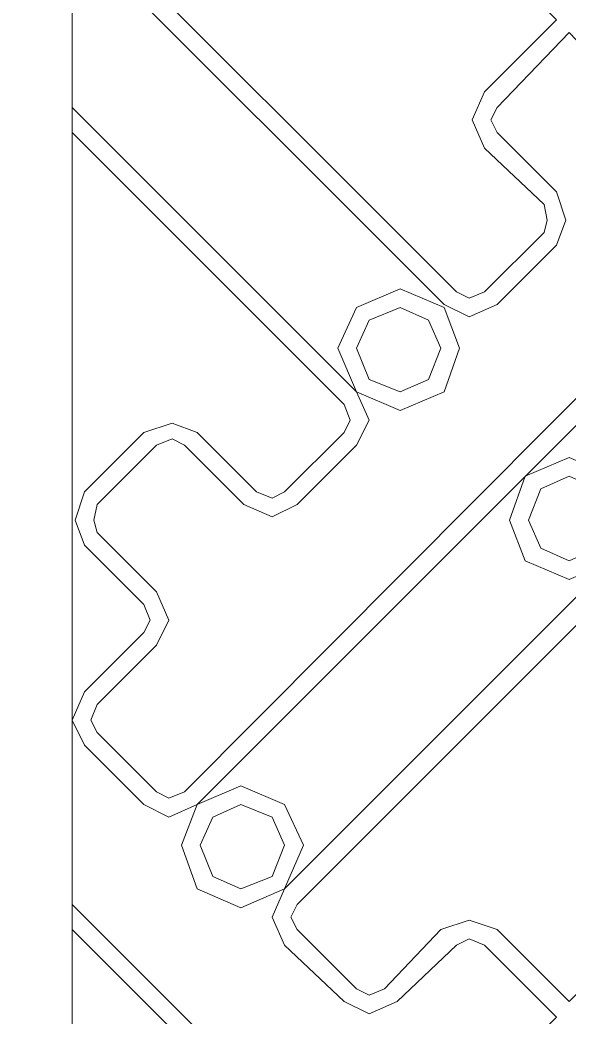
# Model space of a CAD drawing. Header units: centimetres. Extents: x -8.1 to 10.6, y -10.2 to 12.7.
# Drawn here: x 1.46 to 5.41, y 1.23 to 8.4 of the extents above; entities that cross this region are included whole.
import ezdxf

# ---------------------------------------------------------------- set-up
doc = ezdxf.new("R2010")
doc.units = ezdxf.units.CM
doc.header["$MEASUREMENT"] = 0
doc.layers.add('layer 1', color=7, linetype='Continuous')

msp = doc.modelspace()

# ---------------------------------------------------------------- linework, layer by layer
at = {"layer": 'layer 1', "color": 250, "lineweight": 0}
for points, knots in [([(-8.07089, 12.67001), (-8.07089, 12.67001), (10.64402, 12.67001), (10.64402, 12.67001), (10.64402, 12.67001), (10.64402, 12.67001), (10.64402, -10.17863), (10.64402, -10.17863), (10.64402, -10.17863), (10.64402, -10.17863), (-8.07089, -10.17863), (-8.07089, -10.17863), (-8.07089, -10.17863), (-8.07089, -10.17863), (-8.07089, 12.67001), (-8.07089, 12.67001)], [0, 0, 0, 0, 0.25, 0.25, 0.25, 0.25, 0.5, 0.5, 0.5, 0.5, 0.75, 0.75, 0.75, 0.75, 1, 1, 1, 1]), ([(-8.07089, 12.67001), (-8.07089, 12.67001), (10.64402, 12.67001), (10.64402, 12.67001), (10.64402, 12.67001), (10.64402, 12.67001), (10.64402, -10.17863), (10.64402, -10.17863), (10.64402, -10.17863), (10.64402, -10.17863), (-8.07089, -10.17863), (-8.07089, -10.17863), (-8.07089, -10.17863), (-8.07089, -10.17863), (-8.07089, 12.67001), (-8.07089, 12.67001)], [0, 0, 0, 0, 0.25, 0.25, 0.25, 0.25, 0.5, 0.5, 0.5, 0.5, 0.75, 0.75, 0.75, 0.75, 1, 1, 1, 1]), ([(-7.80124, 12.37812), (-7.80124, 12.37812), (10.35185, 12.37812), (10.35185, 12.37812), (10.35185, 12.37812), (10.35185, 12.37812), (10.35185, -9.90898), (10.35185, -9.90898), (10.35185, -9.90898), (10.35185, -9.90898), (-7.80124, -9.90898), (-7.80124, -9.90898), (-7.80124, -9.90898), (-7.80124, -9.90898), (-7.80124, 12.37812), (-7.80124, 12.37812)], [0, 0, 0, 0, 0.25, 0.25, 0.25, 0.25, 0.5, 0.5, 0.5, 0.5, 0.75, 0.75, 0.75, 0.75, 1, 1, 1, 1]), ([(-7.80124, 12.37812), (-7.80124, 12.37812), (10.35185, 12.37812), (10.35185, 12.37812), (10.35185, 12.37812), (10.35185, 12.37812), (10.35185, -9.90898), (10.35185, -9.90898), (10.35185, -9.90898), (10.35185, -9.90898), (-7.80124, -9.90898), (-7.80124, -9.90898), (-7.80124, -9.90898), (-7.80124, -9.90898), (-7.80124, 12.37812), (-7.80124, 12.37812)], [0, 0, 0, 0, 0.25, 0.25, 0.25, 0.25, 0.5, 0.5, 0.5, 0.5, 0.75, 0.75, 0.75, 0.75, 1, 1, 1, 1]), ([(-6.97005, 11.56916), (-6.97005, 11.56916), (9.54318, 11.56916), (9.54318, 11.56916), (9.54318, 11.56916), (9.54318, 11.56916), (9.54318, -9.07779), (9.54318, -9.07779), (9.54318, -9.07779), (9.54318, -9.07779), (-6.97005, -9.07779), (-6.97005, -9.07779), (-6.97005, -9.07779), (-6.97005, -9.07779), (-6.97005, 11.56916), (-6.97005, 11.56916)], [0, 0, 0, 0, 0.25, 0.25, 0.25, 0.25, 0.5, 0.5, 0.5, 0.5, 0.75, 0.75, 0.75, 0.75, 1, 1, 1, 1]), ([(-6.97005, 11.56916), (-6.97005, 11.56916), (9.54318, 11.56916), (9.54318, 11.56916), (9.54318, 11.56916), (9.54318, 11.56916), (9.54318, -9.07779), (9.54318, -9.07779), (9.54318, -9.07779), (9.54318, -9.07779), (-6.97005, -9.07779), (-6.97005, -9.07779), (-6.97005, -9.07779), (-6.97005, -9.07779), (-6.97005, 11.56916), (-6.97005, 11.56916)], [0, 0, 0, 0, 0.25, 0.25, 0.25, 0.25, 0.5, 0.5, 0.5, 0.5, 0.75, 0.75, 0.75, 0.75, 1, 1, 1, 1]), ([(1.83699, -8.53848), (1.83699, -8.53848), (1.83699, 11.00763), (1.83699, 11.00763), (1.83699, 11.00763), (1.83699, 11.00763), (8.98135, 11.00763), (8.98135, 11.00763), (8.98135, 11.00763), (8.98135, 11.00763), (8.98135, -8.53848), (8.98135, -8.53848), (8.98135, -8.53848), (8.98135, -8.53848), (1.83699, -8.53848), (1.83699, -8.53848)], [0, 0, 0, 0, 0.25, 0.25, 0.25, 0.25, 0.5, 0.5, 0.5, 0.5, 0.75, 0.75, 0.75, 0.75, 1, 1, 1, 1]), ([(1.83699, -8.53848), (1.83699, -8.53848), (1.83699, 11.00763), (1.83699, 11.00763), (1.83699, 11.00763), (1.83699, 11.00763), (8.98135, 11.00763), (8.98135, 11.00763), (8.98135, 11.00763), (8.98135, 11.00763), (8.98135, -8.53848), (8.98135, -8.53848), (8.98135, -8.53848), (8.98135, -8.53848), (1.83699, -8.53848), (1.83699, -8.53848)], [0, 0, 0, 0, 0.25, 0.25, 0.25, 0.25, 0.5, 0.5, 0.5, 0.5, 0.75, 0.75, 0.75, 0.75, 1, 1, 1, 1]), ([(1.83699, 9.21013), (1.83699, 9.21013), (4.6005, 6.44691), (4.6005, 6.44691), (4.6005, 6.44691), (4.6005, 6.44691), (4.69029, 6.40187), (4.69029, 6.40187), (4.69029, 6.40187), (4.69029, 6.40187), (4.80259, 6.44691), (4.80259, 6.44691), (4.80259, 6.44691), (4.80259, 6.44691), (5.2293, 6.87362), (5.2293, 6.87362), (5.2293, 6.87362), (5.2293, 6.87362), (5.25182, 6.96341), (5.25182, 6.96341), (5.25182, 6.96341), (5.25182, 6.96341), (5.2293, 7.076), (5.2293, 7.076), (5.2293, 7.076), (5.2293, 7.076), (4.80259, 7.48019), (4.80259, 7.48019)], [0, 0, 0, 0, 0.1428571, 0.1428571, 0.1428571, 0.1428571, 0.2857143, 0.2857143, 0.2857143, 0.2857143, 0.4285714, 0.4285714, 0.4285714, 0.4285714, 0.5714286, 0.5714286, 0.5714286, 0.5714286, 0.7142857, 0.7142857, 0.7142857, 0.7142857, 0.8571429, 0.8571429, 0.8571429, 0.8571429, 1, 1, 1, 1]), ([(1.83699, 9.21013), (1.83699, 9.21013), (4.6005, 6.44691), (4.6005, 6.44691), (4.6005, 6.44691), (4.6005, 6.44691), (4.69029, 6.40187), (4.69029, 6.40187), (4.69029, 6.40187), (4.69029, 6.40187), (4.80259, 6.44691), (4.80259, 6.44691), (4.80259, 6.44691), (4.80259, 6.44691), (5.2293, 6.87362), (5.2293, 6.87362), (5.2293, 6.87362), (5.2293, 6.87362), (5.25182, 6.96341), (5.25182, 6.96341), (5.25182, 6.96341), (5.25182, 6.96341), (5.2293, 7.076), (5.2293, 7.076), (5.2293, 7.076), (5.2293, 7.076), (4.80259, 7.48019), (4.80259, 7.48019)], [0, 0, 0, 0, 0.1428571, 0.1428571, 0.1428571, 0.1428571, 0.2857143, 0.2857143, 0.2857143, 0.2857143, 0.4285714, 0.4285714, 0.4285714, 0.4285714, 0.5714286, 0.5714286, 0.5714286, 0.5714286, 0.7142857, 0.7142857, 0.7142857, 0.7142857, 0.8571429, 0.8571429, 0.8571429, 0.8571429, 1, 1, 1, 1]), ([(1.83699, 9.03056), (1.83699, 9.03056), (4.51042, 6.35683), (4.51042, 6.35683), (4.51042, 6.35683), (4.51042, 6.35683), (4.69029, 6.26704), (4.69029, 6.26704), (4.69029, 6.26704), (4.69029, 6.26704), (4.89238, 6.35683), (4.89238, 6.35683), (4.89238, 6.35683), (4.89238, 6.35683), (5.31938, 6.78383), (5.31938, 6.78383), (5.31938, 6.78383), (5.31938, 6.78383), (5.38665, 6.96341), (5.38665, 6.96341), (5.38665, 6.96341), (5.38665, 6.96341), (5.31938, 7.16579), (5.31938, 7.16579), (5.31938, 7.16579), (5.31938, 7.16579), (4.89238, 7.5925), (4.89238, 7.5925)], [0, 0, 0, 0, 0.1428571, 0.1428571, 0.1428571, 0.1428571, 0.2857143, 0.2857143, 0.2857143, 0.2857143, 0.4285714, 0.4285714, 0.4285714, 0.4285714, 0.5714286, 0.5714286, 0.5714286, 0.5714286, 0.7142857, 0.7142857, 0.7142857, 0.7142857, 0.8571429, 0.8571429, 0.8571429, 0.8571429, 1, 1, 1, 1]), ([(1.83699, 9.03056), (1.83699, 9.03056), (4.51042, 6.35683), (4.51042, 6.35683), (4.51042, 6.35683), (4.51042, 6.35683), (4.69029, 6.26704), (4.69029, 6.26704), (4.69029, 6.26704), (4.69029, 6.26704), (4.89238, 6.35683), (4.89238, 6.35683), (4.89238, 6.35683), (4.89238, 6.35683), (5.31938, 6.78383), (5.31938, 6.78383), (5.31938, 6.78383), (5.31938, 6.78383), (5.38665, 6.96341), (5.38665, 6.96341), (5.38665, 6.96341), (5.38665, 6.96341), (5.31938, 7.16579), (5.31938, 7.16579), (5.31938, 7.16579), (5.31938, 7.16579), (4.89238, 7.5925), (4.89238, 7.5925)], [0, 0, 0, 0, 0.1428571, 0.1428571, 0.1428571, 0.1428571, 0.2857143, 0.2857143, 0.2857143, 0.2857143, 0.4285714, 0.4285714, 0.4285714, 0.4285714, 0.5714286, 0.5714286, 0.5714286, 0.5714286, 0.7142857, 0.7142857, 0.7142857, 0.7142857, 0.8571429, 0.8571429, 0.8571429, 0.8571429, 1, 1, 1, 1]), ([(4.80259, 7.88467), (4.80259, 7.88467), (5.31938, 8.40146), (5.31938, 8.40146), (5.31938, 8.40146), (5.31938, 8.40146), (4.80259, 8.91825), (4.80259, 8.91825), (4.80259, 8.91825), (4.80259, 8.91825), (4.69029, 8.963), (4.69029, 8.963), (4.69029, 8.963), (4.69029, 8.963), (4.6005, 8.91825), (4.6005, 8.91825), (4.6005, 8.91825), (4.6005, 8.91825), (4.1735, 8.49125), (4.1735, 8.49125)], [0, 0, 0, 0, 0.2, 0.2, 0.2, 0.2, 0.4, 0.4, 0.4, 0.4, 0.6, 0.6, 0.6, 0.6, 0.8, 0.8, 0.8, 0.8, 1, 1, 1, 1]), ([(4.80259, 7.88467), (4.80259, 7.88467), (5.31938, 8.40146), (5.31938, 8.40146), (5.31938, 8.40146), (5.31938, 8.40146), (4.80259, 8.91825), (4.80259, 8.91825), (4.80259, 8.91825), (4.80259, 8.91825), (4.69029, 8.963), (4.69029, 8.963), (4.69029, 8.963), (4.69029, 8.963), (4.6005, 8.91825), (4.6005, 8.91825), (4.6005, 8.91825), (4.6005, 8.91825), (4.1735, 8.49125), (4.1735, 8.49125)], [0, 0, 0, 0, 0.2, 0.2, 0.2, 0.2, 0.4, 0.4, 0.4, 0.4, 0.6, 0.6, 0.6, 0.6, 0.8, 0.8, 0.8, 0.8, 1, 1, 1, 1]), ([(4.89238, 7.77237), (4.89238, 7.77237), (5.40917, 8.31167), (5.40917, 8.31167), (5.40917, 8.31167), (5.40917, 8.31167), (5.92596, 7.77237), (5.92596, 7.77237), (5.92596, 7.77237), (5.92596, 7.77237), (6.12805, 7.70481), (6.12805, 7.70481), (6.12805, 7.70481), (6.12805, 7.70481), (6.33044, 7.77237), (6.33044, 7.77237), (6.33044, 7.77237), (6.33044, 7.77237), (6.75715, 8.19908), (6.75715, 8.19908)], [0, 0, 0, 0, 0.2, 0.2, 0.2, 0.2, 0.4, 0.4, 0.4, 0.4, 0.6, 0.6, 0.6, 0.6, 0.8, 0.8, 0.8, 0.8, 1, 1, 1, 1]), ([(4.89238, 7.77237), (4.89238, 7.77237), (5.40917, 8.31167), (5.40917, 8.31167), (5.40917, 8.31167), (5.40917, 8.31167), (5.92596, 7.77237), (5.92596, 7.77237), (5.92596, 7.77237), (5.92596, 7.77237), (6.12805, 7.70481), (6.12805, 7.70481), (6.12805, 7.70481), (6.12805, 7.70481), (6.33044, 7.77237), (6.33044, 7.77237), (6.33044, 7.77237), (6.33044, 7.77237), (6.75715, 8.19908), (6.75715, 8.19908)], [0, 0, 0, 0, 0.2, 0.2, 0.2, 0.2, 0.4, 0.4, 0.4, 0.4, 0.6, 0.6, 0.6, 0.6, 0.8, 0.8, 0.8, 0.8, 1, 1, 1, 1]), ([(4.80259, 7.88467), (4.80259, 7.88467), (4.71281, 7.68258), (4.71281, 7.68258), (4.71281, 7.68258), (4.71281, 7.68258), (4.80259, 7.48019), (4.80259, 7.48019)], [0, 0, 0, 0, 0.5, 0.5, 0.5, 0.5, 1, 1, 1, 1]), ([(4.80259, 7.88467), (4.80259, 7.88467), (4.71281, 7.68258), (4.71281, 7.68258), (4.71281, 7.68258), (4.71281, 7.68258), (4.80259, 7.48019), (4.80259, 7.48019)], [0, 0, 0, 0, 0.5, 0.5, 0.5, 0.5, 1, 1, 1, 1]), ([(2.64566, 5.34578), (2.64566, 5.34578), (3.07266, 4.91907), (3.07266, 4.91907), (3.07266, 4.91907), (3.07266, 4.91907), (3.27475, 4.82928), (3.27475, 4.82928), (3.27475, 4.82928), (3.27475, 4.82928), (3.45462, 4.91907), (3.45462, 4.91907), (3.45462, 4.91907), (3.45462, 4.91907), (3.88133, 5.34578), (3.88133, 5.34578), (3.88133, 5.34578), (3.88133, 5.34578), (3.9714, 5.52564), (3.9714, 5.52564), (3.9714, 5.52564), (3.9714, 5.52564), (3.88133, 5.72774), (3.88133, 5.72774), (3.88133, 5.72774), (3.88133, 5.72774), (1.83699, 7.77237), (1.83699, 7.77237)], [0, 0, 0, 0, 0.1428571, 0.1428571, 0.1428571, 0.1428571, 0.2857143, 0.2857143, 0.2857143, 0.2857143, 0.4285714, 0.4285714, 0.4285714, 0.4285714, 0.5714286, 0.5714286, 0.5714286, 0.5714286, 0.7142857, 0.7142857, 0.7142857, 0.7142857, 0.8571429, 0.8571429, 0.8571429, 0.8571429, 1, 1, 1, 1]), ([(2.64566, 5.34578), (2.64566, 5.34578), (3.07266, 4.91907), (3.07266, 4.91907), (3.07266, 4.91907), (3.07266, 4.91907), (3.27475, 4.82928), (3.27475, 4.82928), (3.27475, 4.82928), (3.27475, 4.82928), (3.45462, 4.91907), (3.45462, 4.91907), (3.45462, 4.91907), (3.45462, 4.91907), (3.88133, 5.34578), (3.88133, 5.34578), (3.88133, 5.34578), (3.88133, 5.34578), (3.9714, 5.52564), (3.9714, 5.52564), (3.9714, 5.52564), (3.9714, 5.52564), (3.88133, 5.72774), (3.88133, 5.72774), (3.88133, 5.72774), (3.88133, 5.72774), (1.83699, 7.77237), (1.83699, 7.77237)], [0, 0, 0, 0, 0.1428571, 0.1428571, 0.1428571, 0.1428571, 0.2857143, 0.2857143, 0.2857143, 0.2857143, 0.4285714, 0.4285714, 0.4285714, 0.4285714, 0.5714286, 0.5714286, 0.5714286, 0.5714286, 0.7142857, 0.7142857, 0.7142857, 0.7142857, 0.8571429, 0.8571429, 0.8571429, 0.8571429, 1, 1, 1, 1]), ([(4.89238, 7.77237), (4.89238, 7.77237), (4.84763, 7.68258), (4.84763, 7.68258), (4.84763, 7.68258), (4.84763, 7.68258), (4.89238, 7.5925), (4.89238, 7.5925)], [0, 0, 0, 0, 0.5, 0.5, 0.5, 0.5, 1, 1, 1, 1]), ([(4.89238, 7.77237), (4.89238, 7.77237), (4.84763, 7.68258), (4.84763, 7.68258), (4.84763, 7.68258), (4.84763, 7.68258), (4.89238, 7.5925), (4.89238, 7.5925)], [0, 0, 0, 0, 0.5, 0.5, 0.5, 0.5, 1, 1, 1, 1]), ([(2.73573, 5.43585), (2.73573, 5.43585), (3.16244, 5.00885), (3.16244, 5.00885), (3.16244, 5.00885), (3.16244, 5.00885), (3.27475, 4.9641), (3.27475, 4.9641), (3.27475, 4.9641), (3.27475, 4.9641), (3.36483, 5.00885), (3.36483, 5.00885), (3.36483, 5.00885), (3.36483, 5.00885), (3.79154, 5.43585), (3.79154, 5.43585), (3.79154, 5.43585), (3.79154, 5.43585), (3.83658, 5.52564), (3.83658, 5.52564), (3.83658, 5.52564), (3.83658, 5.52564), (3.79154, 5.63795), (3.79154, 5.63795), (3.79154, 5.63795), (3.79154, 5.63795), (1.83699, 7.5925), (1.83699, 7.5925)], [0, 0, 0, 0, 0.1428571, 0.1428571, 0.1428571, 0.1428571, 0.2857143, 0.2857143, 0.2857143, 0.2857143, 0.4285714, 0.4285714, 0.4285714, 0.4285714, 0.5714286, 0.5714286, 0.5714286, 0.5714286, 0.7142857, 0.7142857, 0.7142857, 0.7142857, 0.8571429, 0.8571429, 0.8571429, 0.8571429, 1, 1, 1, 1]), ([(2.73573, 5.43585), (2.73573, 5.43585), (3.16244, 5.00885), (3.16244, 5.00885), (3.16244, 5.00885), (3.16244, 5.00885), (3.27475, 4.9641), (3.27475, 4.9641), (3.27475, 4.9641), (3.27475, 4.9641), (3.36483, 5.00885), (3.36483, 5.00885), (3.36483, 5.00885), (3.36483, 5.00885), (3.79154, 5.43585), (3.79154, 5.43585), (3.79154, 5.43585), (3.79154, 5.43585), (3.83658, 5.52564), (3.83658, 5.52564), (3.83658, 5.52564), (3.83658, 5.52564), (3.79154, 5.63795), (3.79154, 5.63795), (3.79154, 5.63795), (3.79154, 5.63795), (1.83699, 7.5925), (1.83699, 7.5925)], [0, 0, 0, 0, 0.1428571, 0.1428571, 0.1428571, 0.1428571, 0.2857143, 0.2857143, 0.2857143, 0.2857143, 0.4285714, 0.4285714, 0.4285714, 0.4285714, 0.5714286, 0.5714286, 0.5714286, 0.5714286, 0.7142857, 0.7142857, 0.7142857, 0.7142857, 0.8571429, 0.8571429, 0.8571429, 0.8571429, 1, 1, 1, 1]), ([(4.62273, 6.04243), (4.62273, 6.04243), (4.51042, 6.3346), (4.51042, 6.3346), (4.51042, 6.3346), (4.51042, 6.3346), (4.19602, 6.46914), (4.19602, 6.46914), (4.19602, 6.46914), (4.19602, 6.46914), (3.88133, 6.3346), (3.88133, 6.3346), (3.88133, 6.3346), (3.88133, 6.3346), (3.7465, 6.04243), (3.7465, 6.04243), (3.7465, 6.04243), (3.7465, 6.04243), (3.88133, 5.72774), (3.88133, 5.72774), (3.88133, 5.72774), (3.88133, 5.72774), (4.19602, 5.5932), (4.19602, 5.5932), (4.19602, 5.5932), (4.19602, 5.5932), (4.51042, 5.72774), (4.51042, 5.72774), (4.51042, 5.72774), (4.51042, 5.72774), (4.62273, 6.04243), (4.62273, 6.04243)], [0, 0, 0, 0, 0.125, 0.125, 0.125, 0.125, 0.25, 0.25, 0.25, 0.25, 0.375, 0.375, 0.375, 0.375, 0.5, 0.5, 0.5, 0.5, 0.625, 0.625, 0.625, 0.625, 0.75, 0.75, 0.75, 0.75, 0.875, 0.875, 0.875, 0.875, 1, 1, 1, 1]), ([(4.62273, 6.04243), (4.62273, 6.04243), (4.51042, 6.3346), (4.51042, 6.3346), (4.51042, 6.3346), (4.51042, 6.3346), (4.19602, 6.46914), (4.19602, 6.46914), (4.19602, 6.46914), (4.19602, 6.46914), (3.88133, 6.3346), (3.88133, 6.3346), (3.88133, 6.3346), (3.88133, 6.3346), (3.7465, 6.04243), (3.7465, 6.04243), (3.7465, 6.04243), (3.7465, 6.04243), (3.88133, 5.72774), (3.88133, 5.72774), (3.88133, 5.72774), (3.88133, 5.72774), (4.19602, 5.5932), (4.19602, 5.5932), (4.19602, 5.5932), (4.19602, 5.5932), (4.51042, 5.72774), (4.51042, 5.72774), (4.51042, 5.72774), (4.51042, 5.72774), (4.62273, 6.04243), (4.62273, 6.04243)], [0, 0, 0, 0, 0.125, 0.125, 0.125, 0.125, 0.25, 0.25, 0.25, 0.25, 0.375, 0.375, 0.375, 0.375, 0.5, 0.5, 0.5, 0.5, 0.625, 0.625, 0.625, 0.625, 0.75, 0.75, 0.75, 0.75, 0.875, 0.875, 0.875, 0.875, 1, 1, 1, 1]), ([(4.4879, 6.04243), (4.4879, 6.04243), (4.39811, 6.24452), (4.39811, 6.24452), (4.39811, 6.24452), (4.39811, 6.24452), (4.19602, 6.3346), (4.19602, 6.3346), (4.19602, 6.3346), (4.19602, 6.3346), (3.9714, 6.24452), (3.9714, 6.24452), (3.9714, 6.24452), (3.9714, 6.24452), (3.88133, 6.04243), (3.88133, 6.04243), (3.88133, 6.04243), (3.88133, 6.04243), (3.9714, 5.81781), (3.9714, 5.81781), (3.9714, 5.81781), (3.9714, 5.81781), (4.19602, 5.72774), (4.19602, 5.72774), (4.19602, 5.72774), (4.19602, 5.72774), (4.39811, 5.81781), (4.39811, 5.81781), (4.39811, 5.81781), (4.39811, 5.81781), (4.4879, 6.04243), (4.4879, 6.04243)], [0, 0, 0, 0, 0.125, 0.125, 0.125, 0.125, 0.25, 0.25, 0.25, 0.25, 0.375, 0.375, 0.375, 0.375, 0.5, 0.5, 0.5, 0.5, 0.625, 0.625, 0.625, 0.625, 0.75, 0.75, 0.75, 0.75, 0.875, 0.875, 0.875, 0.875, 1, 1, 1, 1]), ([(4.4879, 6.04243), (4.4879, 6.04243), (4.39811, 6.24452), (4.39811, 6.24452), (4.39811, 6.24452), (4.39811, 6.24452), (4.19602, 6.3346), (4.19602, 6.3346), (4.19602, 6.3346), (4.19602, 6.3346), (3.9714, 6.24452), (3.9714, 6.24452), (3.9714, 6.24452), (3.9714, 6.24452), (3.88133, 6.04243), (3.88133, 6.04243), (3.88133, 6.04243), (3.88133, 6.04243), (3.9714, 5.81781), (3.9714, 5.81781), (3.9714, 5.81781), (3.9714, 5.81781), (4.19602, 5.72774), (4.19602, 5.72774), (4.19602, 5.72774), (4.19602, 5.72774), (4.39811, 5.81781), (4.39811, 5.81781), (4.39811, 5.81781), (4.39811, 5.81781), (4.4879, 6.04243), (4.4879, 6.04243)], [0, 0, 0, 0, 0.125, 0.125, 0.125, 0.125, 0.25, 0.25, 0.25, 0.25, 0.375, 0.375, 0.375, 0.375, 0.5, 0.5, 0.5, 0.5, 0.625, 0.625, 0.625, 0.625, 0.75, 0.75, 0.75, 0.75, 0.875, 0.875, 0.875, 0.875, 1, 1, 1, 1]), ([(2.73573, 5.43585), (2.73573, 5.43585), (2.55587, 5.50312), (2.55587, 5.50312), (2.55587, 5.50312), (2.55587, 5.50312), (2.35377, 5.43585), (2.35377, 5.43585)], [0, 0, 0, 0, 0.5, 0.5, 0.5, 0.5, 1, 1, 1, 1]), ([(2.73573, 5.43585), (2.73573, 5.43585), (2.55587, 5.50312), (2.55587, 5.50312), (2.55587, 5.50312), (2.55587, 5.50312), (2.35377, 5.43585), (2.35377, 5.43585)], [0, 0, 0, 0, 0.5, 0.5, 0.5, 0.5, 1, 1, 1, 1]), ([(2.64566, 5.34578), (2.64566, 5.34578), (2.55587, 5.39081), (2.55587, 5.39081), (2.55587, 5.39081), (2.55587, 5.39081), (2.44356, 5.34578), (2.44356, 5.34578)], [0, 0, 0, 0, 0.5, 0.5, 0.5, 0.5, 1, 1, 1, 1]), ([(2.64566, 5.34578), (2.64566, 5.34578), (2.55587, 5.39081), (2.55587, 5.39081), (2.55587, 5.39081), (2.55587, 5.39081), (2.44356, 5.34578), (2.44356, 5.34578)], [0, 0, 0, 0, 0.5, 0.5, 0.5, 0.5, 1, 1, 1, 1]), ([(5.83617, 4.80676), (5.83617, 4.80676), (5.72357, 5.12116), (5.72357, 5.12116), (5.72357, 5.12116), (5.72357, 5.12116), (5.40917, 5.25599), (5.40917, 5.25599), (5.40917, 5.25599), (5.40917, 5.25599), (5.09477, 5.12116), (5.09477, 5.12116), (5.09477, 5.12116), (5.09477, 5.12116), (4.98217, 4.80676), (4.98217, 4.80676), (4.98217, 4.80676), (4.98217, 4.80676), (5.09477, 4.51459), (5.09477, 4.51459), (5.09477, 4.51459), (5.09477, 4.51459), (5.40917, 4.37976), (5.40917, 4.37976), (5.40917, 4.37976), (5.40917, 4.37976), (5.72357, 4.51459), (5.72357, 4.51459), (5.72357, 4.51459), (5.72357, 4.51459), (5.83617, 4.80676), (5.83617, 4.80676)], [0, 0, 0, 0, 0.125, 0.125, 0.125, 0.125, 0.25, 0.25, 0.25, 0.25, 0.375, 0.375, 0.375, 0.375, 0.5, 0.5, 0.5, 0.5, 0.625, 0.625, 0.625, 0.625, 0.75, 0.75, 0.75, 0.75, 0.875, 0.875, 0.875, 0.875, 1, 1, 1, 1]), ([(5.83617, 4.80676), (5.83617, 4.80676), (5.72357, 5.12116), (5.72357, 5.12116), (5.72357, 5.12116), (5.72357, 5.12116), (5.40917, 5.25599), (5.40917, 5.25599), (5.40917, 5.25599), (5.40917, 5.25599), (5.09477, 5.12116), (5.09477, 5.12116), (5.09477, 5.12116), (5.09477, 5.12116), (4.98217, 4.80676), (4.98217, 4.80676), (4.98217, 4.80676), (4.98217, 4.80676), (5.09477, 4.51459), (5.09477, 4.51459), (5.09477, 4.51459), (5.09477, 4.51459), (5.40917, 4.37976), (5.40917, 4.37976), (5.40917, 4.37976), (5.40917, 4.37976), (5.72357, 4.51459), (5.72357, 4.51459), (5.72357, 4.51459), (5.72357, 4.51459), (5.83617, 4.80676), (5.83617, 4.80676)], [0, 0, 0, 0, 0.125, 0.125, 0.125, 0.125, 0.25, 0.25, 0.25, 0.25, 0.375, 0.375, 0.375, 0.375, 0.5, 0.5, 0.5, 0.5, 0.625, 0.625, 0.625, 0.625, 0.75, 0.75, 0.75, 0.75, 0.875, 0.875, 0.875, 0.875, 1, 1, 1, 1]), ([(5.70134, 4.80676), (5.70134, 4.80676), (5.61126, 5.03137), (5.61126, 5.03137), (5.61126, 5.03137), (5.61126, 5.03137), (5.40917, 5.12116), (5.40917, 5.12116), (5.40917, 5.12116), (5.40917, 5.12116), (5.20707, 5.03137), (5.20707, 5.03137), (5.20707, 5.03137), (5.20707, 5.03137), (5.117, 4.80676), (5.117, 4.80676), (5.117, 4.80676), (5.117, 4.80676), (5.20707, 4.60437), (5.20707, 4.60437), (5.20707, 4.60437), (5.20707, 4.60437), (5.40917, 4.51459), (5.40917, 4.51459), (5.40917, 4.51459), (5.40917, 4.51459), (5.61126, 4.60437), (5.61126, 4.60437), (5.61126, 4.60437), (5.61126, 4.60437), (5.70134, 4.80676), (5.70134, 4.80676)], [0, 0, 0, 0, 0.125, 0.125, 0.125, 0.125, 0.25, 0.25, 0.25, 0.25, 0.375, 0.375, 0.375, 0.375, 0.5, 0.5, 0.5, 0.5, 0.625, 0.625, 0.625, 0.625, 0.75, 0.75, 0.75, 0.75, 0.875, 0.875, 0.875, 0.875, 1, 1, 1, 1]), ([(5.70134, 4.80676), (5.70134, 4.80676), (5.61126, 5.03137), (5.61126, 5.03137), (5.61126, 5.03137), (5.61126, 5.03137), (5.40917, 5.12116), (5.40917, 5.12116), (5.40917, 5.12116), (5.40917, 5.12116), (5.20707, 5.03137), (5.20707, 5.03137), (5.20707, 5.03137), (5.20707, 5.03137), (5.117, 4.80676), (5.117, 4.80676), (5.117, 4.80676), (5.117, 4.80676), (5.20707, 4.60437), (5.20707, 4.60437), (5.20707, 4.60437), (5.20707, 4.60437), (5.40917, 4.51459), (5.40917, 4.51459), (5.40917, 4.51459), (5.40917, 4.51459), (5.61126, 4.60437), (5.61126, 4.60437), (5.61126, 4.60437), (5.61126, 4.60437), (5.70134, 4.80676), (5.70134, 4.80676)], [0, 0, 0, 0, 0.125, 0.125, 0.125, 0.125, 0.25, 0.25, 0.25, 0.25, 0.375, 0.375, 0.375, 0.375, 0.5, 0.5, 0.5, 0.5, 0.625, 0.625, 0.625, 0.625, 0.75, 0.75, 0.75, 0.75, 0.875, 0.875, 0.875, 0.875, 1, 1, 1, 1]), ([(1.92677, 5.00885), (1.92677, 5.00885), (1.8595, 4.80676), (1.8595, 4.80676), (1.8595, 4.80676), (1.8595, 4.80676), (1.92677, 4.62689), (1.92677, 4.62689)], [0, 0, 0, 0, 0.5, 0.5, 0.5, 0.5, 1, 1, 1, 1]), ([(1.92677, 5.00885), (1.92677, 5.00885), (1.8595, 4.80676), (1.8595, 4.80676), (1.8595, 4.80676), (1.8595, 4.80676), (1.92677, 4.62689), (1.92677, 4.62689)], [0, 0, 0, 0, 0.5, 0.5, 0.5, 0.5, 1, 1, 1, 1]), ([(2.01656, 4.91907), (2.01656, 4.91907), (1.99433, 4.80676), (1.99433, 4.80676), (1.99433, 4.80676), (1.99433, 4.80676), (2.01656, 4.71697), (2.01656, 4.71697)], [0, 0, 0, 0, 0.5, 0.5, 0.5, 0.5, 1, 1, 1, 1]), ([(2.01656, 4.91907), (2.01656, 4.91907), (1.99433, 4.80676), (1.99433, 4.80676), (1.99433, 4.80676), (1.99433, 4.80676), (2.01656, 4.71697), (2.01656, 4.71697)], [0, 0, 0, 0, 0.5, 0.5, 0.5, 0.5, 1, 1, 1, 1]), ([(2.01656, 3.4813), (2.01656, 3.4813), (2.44356, 3.90801), (2.44356, 3.90801), (2.44356, 3.90801), (2.44356, 3.90801), (2.53335, 4.08788), (2.53335, 4.08788), (2.53335, 4.08788), (2.53335, 4.08788), (2.44356, 4.28997), (2.44356, 4.28997), (2.44356, 4.28997), (2.44356, 4.28997), (2.01656, 4.71697), (2.01656, 4.71697)], [0, 0, 0, 0, 0.25, 0.25, 0.25, 0.25, 0.5, 0.5, 0.5, 0.5, 0.75, 0.75, 0.75, 0.75, 1, 1, 1, 1]), ([(2.01656, 3.4813), (2.01656, 3.4813), (2.44356, 3.90801), (2.44356, 3.90801), (2.44356, 3.90801), (2.44356, 3.90801), (2.53335, 4.08788), (2.53335, 4.08788), (2.53335, 4.08788), (2.53335, 4.08788), (2.44356, 4.28997), (2.44356, 4.28997), (2.44356, 4.28997), (2.44356, 4.28997), (2.01656, 4.71697), (2.01656, 4.71697)], [0, 0, 0, 0, 0.25, 0.25, 0.25, 0.25, 0.5, 0.5, 0.5, 0.5, 0.75, 0.75, 0.75, 0.75, 1, 1, 1, 1]), ([(1.92677, 3.57109), (1.92677, 3.57109), (2.35377, 3.9978), (2.35377, 3.9978), (2.35377, 3.9978), (2.35377, 3.9978), (2.39852, 4.08788), (2.39852, 4.08788), (2.39852, 4.08788), (2.39852, 4.08788), (2.35377, 4.20018), (2.35377, 4.20018), (2.35377, 4.20018), (2.35377, 4.20018), (1.92677, 4.62689), (1.92677, 4.62689)], [0, 0, 0, 0, 0.25, 0.25, 0.25, 0.25, 0.5, 0.5, 0.5, 0.5, 0.75, 0.75, 0.75, 0.75, 1, 1, 1, 1]), ([(1.92677, 3.57109), (1.92677, 3.57109), (2.35377, 3.9978), (2.35377, 3.9978), (2.35377, 3.9978), (2.35377, 3.9978), (2.39852, 4.08788), (2.39852, 4.08788), (2.39852, 4.08788), (2.39852, 4.08788), (2.35377, 4.20018), (2.35377, 4.20018), (2.35377, 4.20018), (2.35377, 4.20018), (1.92677, 4.62689), (1.92677, 4.62689)], [0, 0, 0, 0, 0.25, 0.25, 0.25, 0.25, 0.5, 0.5, 0.5, 0.5, 0.75, 0.75, 0.75, 0.75, 1, 1, 1, 1]), ([(1.92677, 3.57109), (1.92677, 3.57109), (1.83699, 3.3687), (1.83699, 3.3687), (1.83699, 3.3687), (1.83699, 3.3687), (1.92677, 3.18913), (1.92677, 3.18913)], [0, 0, 0, 0, 0.5, 0.5, 0.5, 0.5, 1, 1, 1, 1]), ([(1.92677, 3.57109), (1.92677, 3.57109), (1.83699, 3.3687), (1.83699, 3.3687), (1.83699, 3.3687), (1.83699, 3.3687), (1.92677, 3.18913), (1.92677, 3.18913)], [0, 0, 0, 0, 0.5, 0.5, 0.5, 0.5, 1, 1, 1, 1]), ([(2.01656, 3.4813), (2.01656, 3.4813), (1.97181, 3.3687), (1.97181, 3.3687), (1.97181, 3.3687), (1.97181, 3.3687), (2.01656, 3.27892), (2.01656, 3.27892)], [0, 0, 0, 0, 0.5, 0.5, 0.5, 0.5, 1, 1, 1, 1]), ([(2.01656, 3.4813), (2.01656, 3.4813), (1.97181, 3.3687), (1.97181, 3.3687), (1.97181, 3.3687), (1.97181, 3.3687), (2.01656, 3.27892), (2.01656, 3.27892)], [0, 0, 0, 0, 0.5, 0.5, 0.5, 0.5, 1, 1, 1, 1]), ([(3.49937, 2.47024), (3.49937, 2.47024), (3.36483, 2.76213), (3.36483, 2.76213), (3.36483, 2.76213), (3.36483, 2.76213), (3.05014, 2.89695), (3.05014, 2.89695), (3.05014, 2.89695), (3.05014, 2.89695), (2.73573, 2.76213), (2.73573, 2.76213), (2.73573, 2.76213), (2.73573, 2.76213), (2.62314, 2.47024), (2.62314, 2.47024), (2.62314, 2.47024), (2.62314, 2.47024), (2.73573, 2.15555), (2.73573, 2.15555), (2.73573, 2.15555), (2.73573, 2.15555), (3.05014, 2.02073), (3.05014, 2.02073), (3.05014, 2.02073), (3.05014, 2.02073), (3.36483, 2.15555), (3.36483, 2.15555), (3.36483, 2.15555), (3.36483, 2.15555), (3.49937, 2.47024), (3.49937, 2.47024)], [0, 0, 0, 0, 0.125, 0.125, 0.125, 0.125, 0.25, 0.25, 0.25, 0.25, 0.375, 0.375, 0.375, 0.375, 0.5, 0.5, 0.5, 0.5, 0.625, 0.625, 0.625, 0.625, 0.75, 0.75, 0.75, 0.75, 0.875, 0.875, 0.875, 0.875, 1, 1, 1, 1]), ([(3.49937, 2.47024), (3.49937, 2.47024), (3.36483, 2.76213), (3.36483, 2.76213), (3.36483, 2.76213), (3.36483, 2.76213), (3.05014, 2.89695), (3.05014, 2.89695), (3.05014, 2.89695), (3.05014, 2.89695), (2.73573, 2.76213), (2.73573, 2.76213), (2.73573, 2.76213), (2.73573, 2.76213), (2.62314, 2.47024), (2.62314, 2.47024), (2.62314, 2.47024), (2.62314, 2.47024), (2.73573, 2.15555), (2.73573, 2.15555), (2.73573, 2.15555), (2.73573, 2.15555), (3.05014, 2.02073), (3.05014, 2.02073), (3.05014, 2.02073), (3.05014, 2.02073), (3.36483, 2.15555), (3.36483, 2.15555), (3.36483, 2.15555), (3.36483, 2.15555), (3.49937, 2.47024), (3.49937, 2.47024)], [0, 0, 0, 0, 0.125, 0.125, 0.125, 0.125, 0.25, 0.25, 0.25, 0.25, 0.375, 0.375, 0.375, 0.375, 0.5, 0.5, 0.5, 0.5, 0.625, 0.625, 0.625, 0.625, 0.75, 0.75, 0.75, 0.75, 0.875, 0.875, 0.875, 0.875, 1, 1, 1, 1]), ([(2.44356, 2.8522), (2.44356, 2.8522), (2.53335, 2.80717), (2.53335, 2.80717), (2.53335, 2.80717), (2.53335, 2.80717), (2.64566, 2.8522), (2.64566, 2.8522)], [0, 0, 0, 0, 0.5, 0.5, 0.5, 0.5, 1, 1, 1, 1]), ([(2.44356, 2.8522), (2.44356, 2.8522), (2.53335, 2.80717), (2.53335, 2.80717), (2.53335, 2.80717), (2.53335, 2.80717), (2.64566, 2.8522), (2.64566, 2.8522)], [0, 0, 0, 0, 0.5, 0.5, 0.5, 0.5, 1, 1, 1, 1]), ([(2.35377, 2.76213), (2.35377, 2.76213), (2.53335, 2.67234), (2.53335, 2.67234), (2.53335, 2.67234), (2.53335, 2.67234), (2.73573, 2.76213), (2.73573, 2.76213)], [0, 0, 0, 0, 0.5, 0.5, 0.5, 0.5, 1, 1, 1, 1]), ([(2.35377, 2.76213), (2.35377, 2.76213), (2.53335, 2.67234), (2.53335, 2.67234), (2.53335, 2.67234), (2.53335, 2.67234), (2.73573, 2.76213), (2.73573, 2.76213)], [0, 0, 0, 0, 0.5, 0.5, 0.5, 0.5, 1, 1, 1, 1]), ([(3.36483, 2.47024), (3.36483, 2.47024), (3.27475, 2.67234), (3.27475, 2.67234), (3.27475, 2.67234), (3.27475, 2.67234), (3.05014, 2.76213), (3.05014, 2.76213), (3.05014, 2.76213), (3.05014, 2.76213), (2.84804, 2.67234), (2.84804, 2.67234), (2.84804, 2.67234), (2.84804, 2.67234), (2.75796, 2.47024), (2.75796, 2.47024), (2.75796, 2.47024), (2.75796, 2.47024), (2.84804, 2.24563), (2.84804, 2.24563), (2.84804, 2.24563), (2.84804, 2.24563), (3.05014, 2.15555), (3.05014, 2.15555), (3.05014, 2.15555), (3.05014, 2.15555), (3.27475, 2.24563), (3.27475, 2.24563), (3.27475, 2.24563), (3.27475, 2.24563), (3.36483, 2.47024), (3.36483, 2.47024)], [0, 0, 0, 0, 0.125, 0.125, 0.125, 0.125, 0.25, 0.25, 0.25, 0.25, 0.375, 0.375, 0.375, 0.375, 0.5, 0.5, 0.5, 0.5, 0.625, 0.625, 0.625, 0.625, 0.75, 0.75, 0.75, 0.75, 0.875, 0.875, 0.875, 0.875, 1, 1, 1, 1]), ([(3.36483, 2.47024), (3.36483, 2.47024), (3.27475, 2.67234), (3.27475, 2.67234), (3.27475, 2.67234), (3.27475, 2.67234), (3.05014, 2.76213), (3.05014, 2.76213), (3.05014, 2.76213), (3.05014, 2.76213), (2.84804, 2.67234), (2.84804, 2.67234), (2.84804, 2.67234), (2.84804, 2.67234), (2.75796, 2.47024), (2.75796, 2.47024), (2.75796, 2.47024), (2.75796, 2.47024), (2.84804, 2.24563), (2.84804, 2.24563), (2.84804, 2.24563), (2.84804, 2.24563), (3.05014, 2.15555), (3.05014, 2.15555), (3.05014, 2.15555), (3.05014, 2.15555), (3.27475, 2.24563), (3.27475, 2.24563), (3.27475, 2.24563), (3.27475, 2.24563), (3.36483, 2.47024), (3.36483, 2.47024)], [0, 0, 0, 0, 0.125, 0.125, 0.125, 0.125, 0.25, 0.25, 0.25, 0.25, 0.375, 0.375, 0.375, 0.375, 0.5, 0.5, 0.5, 0.5, 0.625, 0.625, 0.625, 0.625, 0.75, 0.75, 0.75, 0.75, 0.875, 0.875, 0.875, 0.875, 1, 1, 1, 1]), ([(3.36483, 2.15555), (3.36483, 2.15555), (3.27475, 1.95346), (3.27475, 1.95346), (3.27475, 1.95346), (3.27475, 1.95346), (3.36483, 1.75136), (3.36483, 1.75136)], [0, 0, 0, 0, 0.5, 0.5, 0.5, 0.5, 1, 1, 1, 1]), ([(3.36483, 2.15555), (3.36483, 2.15555), (3.27475, 1.95346), (3.27475, 1.95346), (3.27475, 1.95346), (3.27475, 1.95346), (3.36483, 1.75136), (3.36483, 1.75136)], [0, 0, 0, 0, 0.5, 0.5, 0.5, 0.5, 1, 1, 1, 1]), ([(1.83699, 2.04325), (1.83699, 2.04325), (4.6005, -0.72027), (4.6005, -0.72027), (4.6005, -0.72027), (4.6005, -0.72027), (4.69029, -0.76502), (4.69029, -0.76502), (4.69029, -0.76502), (4.69029, -0.76502), (4.78007, -0.72027), (4.78007, -0.72027), (4.78007, -0.72027), (4.78007, -0.72027), (5.20707, -0.29327), (5.20707, -0.29327), (5.20707, -0.29327), (5.20707, -0.29327), (5.25182, -0.18096), (5.25182, -0.18096), (5.25182, -0.18096), (5.25182, -0.18096), (5.20707, -0.09117), (5.20707, -0.09117), (5.20707, -0.09117), (5.20707, -0.09117), (4.80259, 0.33583), (4.80259, 0.33583)], [0, 0, 0, 0, 0.1428571, 0.1428571, 0.1428571, 0.1428571, 0.2857143, 0.2857143, 0.2857143, 0.2857143, 0.4285714, 0.4285714, 0.4285714, 0.4285714, 0.5714286, 0.5714286, 0.5714286, 0.5714286, 0.7142857, 0.7142857, 0.7142857, 0.7142857, 0.8571429, 0.8571429, 0.8571429, 0.8571429, 1, 1, 1, 1]), ([(1.83699, 2.04325), (1.83699, 2.04325), (4.6005, -0.72027), (4.6005, -0.72027), (4.6005, -0.72027), (4.6005, -0.72027), (4.69029, -0.76502), (4.69029, -0.76502), (4.69029, -0.76502), (4.69029, -0.76502), (4.78007, -0.72027), (4.78007, -0.72027), (4.78007, -0.72027), (4.78007, -0.72027), (5.20707, -0.29327), (5.20707, -0.29327), (5.20707, -0.29327), (5.20707, -0.29327), (5.25182, -0.18096), (5.25182, -0.18096), (5.25182, -0.18096), (5.25182, -0.18096), (5.20707, -0.09117), (5.20707, -0.09117), (5.20707, -0.09117), (5.20707, -0.09117), (4.80259, 0.33583), (4.80259, 0.33583)], [0, 0, 0, 0, 0.1428571, 0.1428571, 0.1428571, 0.1428571, 0.2857143, 0.2857143, 0.2857143, 0.2857143, 0.4285714, 0.4285714, 0.4285714, 0.4285714, 0.5714286, 0.5714286, 0.5714286, 0.5714286, 0.7142857, 0.7142857, 0.7142857, 0.7142857, 0.8571429, 0.8571429, 0.8571429, 0.8571429, 1, 1, 1, 1]), ([(3.45462, 2.04325), (3.45462, 2.04325), (3.40958, 1.95346), (3.40958, 1.95346), (3.40958, 1.95346), (3.40958, 1.95346), (3.45462, 1.86367), (3.45462, 1.86367)], [0, 0, 0, 0, 0.5, 0.5, 0.5, 0.5, 1, 1, 1, 1]), ([(3.45462, 2.04325), (3.45462, 2.04325), (3.40958, 1.95346), (3.40958, 1.95346), (3.40958, 1.95346), (3.40958, 1.95346), (3.45462, 1.86367), (3.45462, 1.86367)], [0, 0, 0, 0, 0.5, 0.5, 0.5, 0.5, 1, 1, 1, 1]), ([(1.83699, 1.86367), (1.83699, 1.86367), (4.51042, -0.81006), (4.51042, -0.81006), (4.51042, -0.81006), (4.51042, -0.81006), (4.69029, -0.89984), (4.69029, -0.89984), (4.69029, -0.89984), (4.69029, -0.89984), (4.89238, -0.81006), (4.89238, -0.81006), (4.89238, -0.81006), (4.89238, -0.81006), (5.31938, -0.38306), (5.31938, -0.38306), (5.31938, -0.38306), (5.31938, -0.38306), (5.38665, -0.18096), (5.38665, -0.18096), (5.38665, -0.18096), (5.38665, -0.18096), (5.31938, -0.0011), (5.31938, -0.0011), (5.31938, -0.0011), (5.31938, -0.0011), (4.89238, 0.42561), (4.89238, 0.42561)], [0, 0, 0, 0, 0.1428571, 0.1428571, 0.1428571, 0.1428571, 0.2857143, 0.2857143, 0.2857143, 0.2857143, 0.4285714, 0.4285714, 0.4285714, 0.4285714, 0.5714286, 0.5714286, 0.5714286, 0.5714286, 0.7142857, 0.7142857, 0.7142857, 0.7142857, 0.8571429, 0.8571429, 0.8571429, 0.8571429, 1, 1, 1, 1]), ([(1.83699, 1.86367), (1.83699, 1.86367), (4.51042, -0.81006), (4.51042, -0.81006), (4.51042, -0.81006), (4.51042, -0.81006), (4.69029, -0.89984), (4.69029, -0.89984), (4.69029, -0.89984), (4.69029, -0.89984), (4.89238, -0.81006), (4.89238, -0.81006), (4.89238, -0.81006), (4.89238, -0.81006), (5.31938, -0.38306), (5.31938, -0.38306), (5.31938, -0.38306), (5.31938, -0.38306), (5.38665, -0.18096), (5.38665, -0.18096), (5.38665, -0.18096), (5.38665, -0.18096), (5.31938, -0.0011), (5.31938, -0.0011), (5.31938, -0.0011), (5.31938, -0.0011), (4.89238, 0.42561), (4.89238, 0.42561)], [0, 0, 0, 0, 0.1428571, 0.1428571, 0.1428571, 0.1428571, 0.2857143, 0.2857143, 0.2857143, 0.2857143, 0.4285714, 0.4285714, 0.4285714, 0.4285714, 0.5714286, 0.5714286, 0.5714286, 0.5714286, 0.7142857, 0.7142857, 0.7142857, 0.7142857, 0.8571429, 0.8571429, 0.8571429, 0.8571429, 1, 1, 1, 1]), ([(5.92596, 1.86367), (5.92596, 1.86367), (5.40917, 1.34688), (5.40917, 1.34688), (5.40917, 1.34688), (5.40917, 1.34688), (4.89238, 1.86367), (4.89238, 1.86367), (4.89238, 1.86367), (4.89238, 1.86367), (4.69029, 1.93094), (4.69029, 1.93094), (4.69029, 1.93094), (4.69029, 1.93094), (4.4879, 1.86367), (4.4879, 1.86367), (4.4879, 1.86367), (4.4879, 1.86367), (4.08371, 1.43667), (4.08371, 1.43667)], [0, 0, 0, 0, 0.2, 0.2, 0.2, 0.2, 0.4, 0.4, 0.4, 0.4, 0.6, 0.6, 0.6, 0.6, 0.8, 0.8, 0.8, 0.8, 1, 1, 1, 1]), ([(5.92596, 1.86367), (5.92596, 1.86367), (5.40917, 1.34688), (5.40917, 1.34688), (5.40917, 1.34688), (5.40917, 1.34688), (4.89238, 1.86367), (4.89238, 1.86367), (4.89238, 1.86367), (4.89238, 1.86367), (4.69029, 1.93094), (4.69029, 1.93094), (4.69029, 1.93094), (4.69029, 1.93094), (4.4879, 1.86367), (4.4879, 1.86367), (4.4879, 1.86367), (4.4879, 1.86367), (4.08371, 1.43667), (4.08371, 1.43667)], [0, 0, 0, 0, 0.2, 0.2, 0.2, 0.2, 0.4, 0.4, 0.4, 0.4, 0.6, 0.6, 0.6, 0.6, 0.8, 0.8, 0.8, 0.8, 1, 1, 1, 1]), ([(4.80259, 0.71779), (4.80259, 0.71779), (5.31938, 1.23457), (5.31938, 1.23457), (5.31938, 1.23457), (5.31938, 1.23457), (4.80259, 1.75136), (4.80259, 1.75136), (4.80259, 1.75136), (4.80259, 1.75136), (4.69029, 1.79611), (4.69029, 1.79611), (4.69029, 1.79611), (4.69029, 1.79611), (4.6005, 1.75136), (4.6005, 1.75136), (4.6005, 1.75136), (4.6005, 1.75136), (4.1735, 1.34688), (4.1735, 1.34688)], [0, 0, 0, 0, 0.2, 0.2, 0.2, 0.2, 0.4, 0.4, 0.4, 0.4, 0.6, 0.6, 0.6, 0.6, 0.8, 0.8, 0.8, 0.8, 1, 1, 1, 1]), ([(4.80259, 0.71779), (4.80259, 0.71779), (5.31938, 1.23457), (5.31938, 1.23457), (5.31938, 1.23457), (5.31938, 1.23457), (4.80259, 1.75136), (4.80259, 1.75136), (4.80259, 1.75136), (4.80259, 1.75136), (4.69029, 1.79611), (4.69029, 1.79611), (4.69029, 1.79611), (4.69029, 1.79611), (4.6005, 1.75136), (4.6005, 1.75136), (4.6005, 1.75136), (4.6005, 1.75136), (4.1735, 1.34688), (4.1735, 1.34688)], [0, 0, 0, 0, 0.2, 0.2, 0.2, 0.2, 0.4, 0.4, 0.4, 0.4, 0.6, 0.6, 0.6, 0.6, 0.8, 0.8, 0.8, 0.8, 1, 1, 1, 1]), ([(3.88133, 1.43667), (3.88133, 1.43667), (3.9714, 1.39163), (3.9714, 1.39163), (3.9714, 1.39163), (3.9714, 1.39163), (4.08371, 1.43667), (4.08371, 1.43667)], [0, 0, 0, 0, 0.5, 0.5, 0.5, 0.5, 1, 1, 1, 1]), ([(3.88133, 1.43667), (3.88133, 1.43667), (3.9714, 1.39163), (3.9714, 1.39163), (3.9714, 1.39163), (3.9714, 1.39163), (4.08371, 1.43667), (4.08371, 1.43667)], [0, 0, 0, 0, 0.5, 0.5, 0.5, 0.5, 1, 1, 1, 1]), ([(3.79154, 1.34688), (3.79154, 1.34688), (3.9714, 1.25709), (3.9714, 1.25709), (3.9714, 1.25709), (3.9714, 1.25709), (4.1735, 1.34688), (4.1735, 1.34688)], [0, 0, 0, 0, 0.5, 0.5, 0.5, 0.5, 1, 1, 1, 1]), ([(3.79154, 1.34688), (3.79154, 1.34688), (3.9714, 1.25709), (3.9714, 1.25709), (3.9714, 1.25709), (3.9714, 1.25709), (4.1735, 1.34688), (4.1735, 1.34688)], [0, 0, 0, 0, 0.5, 0.5, 0.5, 0.5, 1, 1, 1, 1])]:
    msp.add_open_spline(points, degree=3, knots=knots, dxfattribs=at)
for points in [[(7.36372, 7.5925), (7.36372, 7.5925), (2.64566, 2.8522), (2.64566, 2.8522)], [(7.36372, 7.5925), (7.36372, 7.5925), (2.64566, 2.8522), (2.64566, 2.8522)], [(7.4538, 7.48019), (7.4538, 7.48019), (2.73573, 2.76213), (2.73573, 2.76213)], [(7.4538, 7.48019), (7.4538, 7.48019), (2.73573, 2.76213), (2.73573, 2.76213)], [(3.36483, 2.15555), (3.36483, 2.15555), (8.06037, 6.8511), (8.06037, 6.8511)], [(3.36483, 2.15555), (3.36483, 2.15555), (8.06037, 6.8511), (8.06037, 6.8511)], [(3.45462, 2.04325), (3.45462, 2.04325), (8.17268, 6.76131), (8.17268, 6.76131)], [(3.45462, 2.04325), (3.45462, 2.04325), (8.17268, 6.76131), (8.17268, 6.76131)], [(1.92677, 5.00885), (1.92677, 5.00885), (2.35377, 5.43585), (2.35377, 5.43585)], [(1.92677, 5.00885), (1.92677, 5.00885), (2.35377, 5.43585), (2.35377, 5.43585)], [(2.01656, 4.91907), (2.01656, 4.91907), (2.44356, 5.34578), (2.44356, 5.34578)], [(2.01656, 4.91907), (2.01656, 4.91907), (2.44356, 5.34578), (2.44356, 5.34578)], [(2.44356, 2.8522), (2.44356, 2.8522), (2.01656, 3.27892), (2.01656, 3.27892)], [(2.44356, 2.8522), (2.44356, 2.8522), (2.01656, 3.27892), (2.01656, 3.27892)], [(2.35377, 2.76213), (2.35377, 2.76213), (1.92677, 3.18913), (1.92677, 3.18913)], [(2.35377, 2.76213), (2.35377, 2.76213), (1.92677, 3.18913), (1.92677, 3.18913)], [(3.88133, 1.43667), (3.88133, 1.43667), (3.45462, 1.86367), (3.45462, 1.86367)], [(3.88133, 1.43667), (3.88133, 1.43667), (3.45462, 1.86367), (3.45462, 1.86367)], [(3.79154, 1.34688), (3.79154, 1.34688), (3.36483, 1.75136), (3.36483, 1.75136)], [(3.79154, 1.34688), (3.79154, 1.34688), (3.36483, 1.75136), (3.36483, 1.75136)]]:
    msp.add_open_spline(points, degree=3, dxfattribs=at)

doc.saveas('drawing.dxf')
